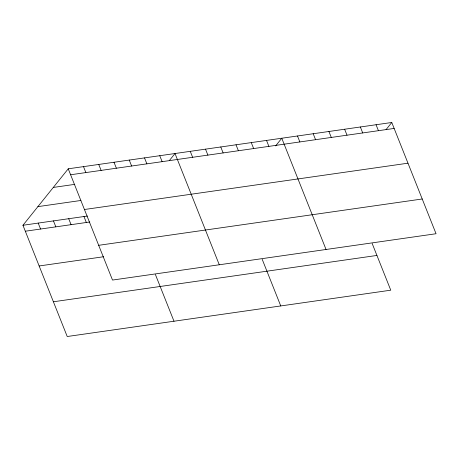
<?xml version="1.0" encoding="UTF-8"?>
<svg xmlns="http://www.w3.org/2000/svg" width="459" height="459" viewBox="0 0 459 459"><rect width="100%" height="100%" fill="white"/><g stroke="black" fill="none" stroke-linecap="round" stroke-linejoin="round"><path stroke-width="0.69" d="M372.18 243.511L390.758 290.191L67.221 336.516L22.95 225.266L68.242 168.809L391.779 122.484L436.05 233.734L112.512 280.059L68.242 168.809M169.296 160.644L175.011 153.524L219.282 264.774M275.624 145.905L281.774 138.234L326.045 249.484M386.065 129.61L391.779 122.484M70.611 174.764L394.149 128.44M53.296 187.438L74.788 184.363M37.896 206.636L80.882 200.48M84.439 209.511L407.976 163.192M22.95 225.266L87.428 216.034M25.32 231.221L89.798 221.99M98.685 245.313L422.223 198.988M39.147 265.968L103.625 256.736M53.393 301.77L376.931 255.445M376.064 124.733L378.434 130.695M360.349 126.988L362.719 132.944M344.634 129.237L347.004 135.193M328.919 131.486L331.289 137.442M313.204 133.735L315.574 139.691M297.489 135.984L299.859 141.94M266.524 140.42L268.894 146.375M251.274 142.606L253.643 148.561M236.018 144.786L238.387 150.741M220.768 146.972L223.137 152.927M262.181 259.26L280.753 305.941M205.512 149.152L207.887 155.113M190.261 151.338L192.631 157.294M159.755 155.704L162.13 161.666M144.505 157.89L146.874 163.846M129.254 160.076L131.624 166.032M113.998 162.256L116.368 168.212M155.412 274.551L173.99 321.225M98.748 164.442L101.118 170.398M83.492 166.623L85.867 172.584M83.963 216.528L86.332 222.489M68.707 218.713L71.076 224.669M53.456 220.899L55.826 226.855M38.2 223.08L40.576 229.041"/></g></svg>
